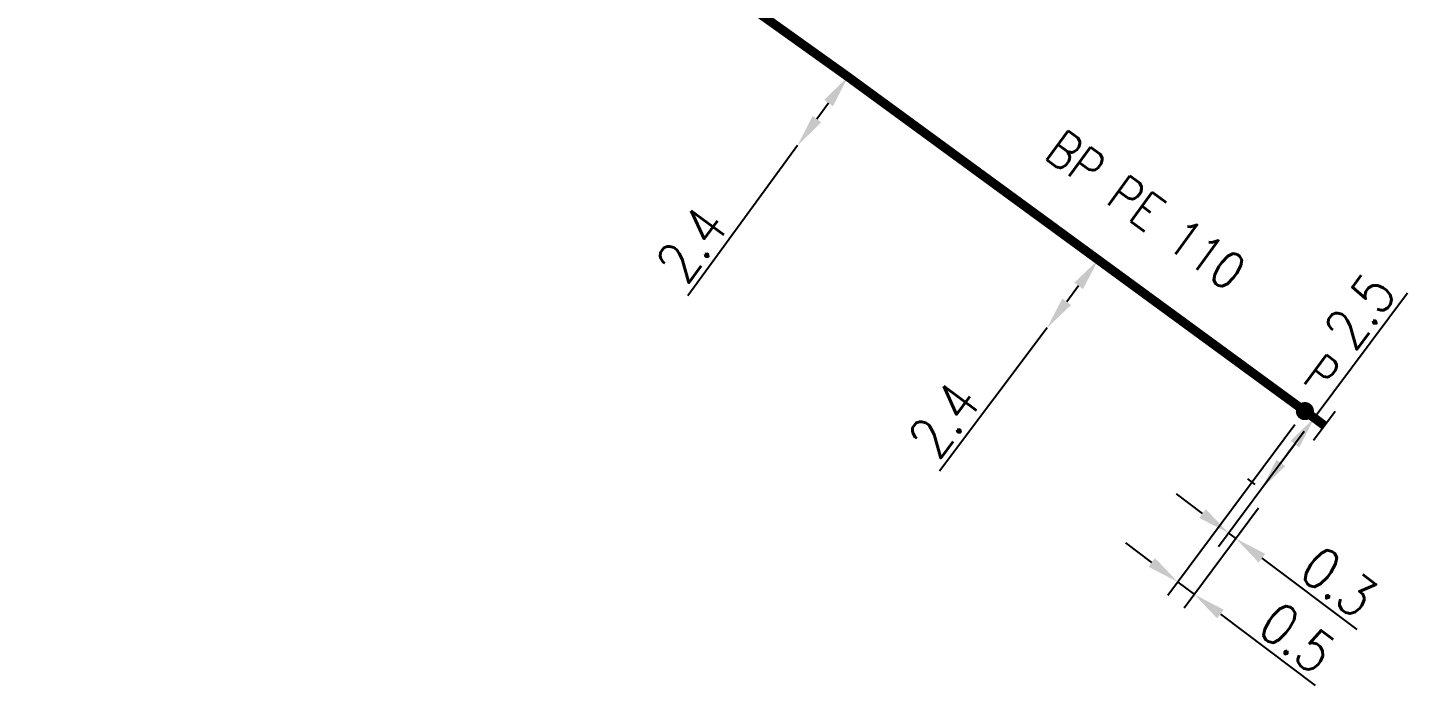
# Model space of a CAD drawing. Header units: millimetres. Extents: x 185000 to 186000, y 127990 to 129010.
# Drawn here: x 185470.43 to 185508.53, y 128087.55 to 128105.71 of the extents above; entities that cross this region are included whole.
import ezdxf
from ezdxf.enums import TextEntityAlignment as Align

# ---------------------------------------------------------------- set-up
doc = ezdxf.new("R2010")
doc.units = ezdxf.units.MM
doc.header["$PDMODE"] = 34
doc.linetypes.add('L_25_PE', pattern=[2000, 1000, 1000])
doc.layers.get('0').update_dxf_attribs({"linetype": 'CONTINUOUS'})
doc.layers.get('DEFPOINTS').update_dxf_attribs({"linetype": 'CONTINUOUS'})
for name, color, linetype in [('L_150', 1, 'CONTINUOUS'), ('L_300', 7, 'CONTINUOUS'), ('L_340', 7, 'CONTINUOUS')]:
    doc.layers.add(name, color=color, linetype=linetype)
doc.styles.add('G_ROMANS', font='ROMANS.SHX', dxfattribs={"width": 0.75})
doc.styles.get("Standard").update_dxf_attribs({"font": 'romans.shx', "width": 0.85})
doc.dimstyles.get("Standard").update_dxf_attribs({"dimtxt": 1.5, "dimasz": 1.2, "dimexe": 0.625, "dimexo": 0.625, "dimgap": 0.25, "dimtad": 1, "dimdec": 1, "dimzin": 0, "dimdsep": 46, "dimtxsty": 'Standard', "dimcen": -0.5, "dimadec": 0, "dimazin": 0, "dimtfac": 1, "dimtdec": 1, "dimtmove": 0, "dimatfit": 3, "dimfxl": 0, "dimtolj": 1, "dimtzin": 0, "dimarcsym": 0})

# ---------------------------------------------------------------- blocks, each defined once
blk = doc.blocks.new('*D1802')
at = {"layer": 'DEFPOINTS', "color": 0, "linetype": 'Continuous', "transparency": 16777216}
for p in [(185505.958, 128094.935), (185504.497, 128092.971), (185504.697, 128092.822)]:
    blk.add_point(p, dxfattribs=at)
at = {"layer": 'L_340', "color": 0, "linetype": 'Continuous', "lineweight": -2, "transparency": 16777216}
for p, q in [((185505.958, 128094.935), (185508.529, 128098.393)), ((185505.034, 128093.693), (185505.421, 128094.213)), ((185504.321, 128093.102), (185504.121, 128093.251))]:
    blk.add_line(p, q, dxfattribs=at)
at = {"layer": 'L_340', "color": 0, "linetype": 'Continuous', "transparency": 16777216}
for points in [[(185505.3, 128094.303), (185505.541, 128094.124), (185505.958, 128094.935)], [(185504.913, 128093.783), (185505.154, 128093.604), (185504.497, 128092.971)]]:
    blk.add_solid(points, dxfattribs=at)
at = {"layer": 'L_340', "color": 0, "linetype": 'Continuous', "transparency": 16777216, "insert": (185507.218, 128097.886), "char_height": 1.125, "attachment_point": 5, "rotation": 53.3571}
blk.add_mtext('\\A1;2.5', dxfattribs=at)
blk = doc.blocks.new('*D1803')
at = {"layer": 'DEFPOINTS', "color": 0, "linetype": 'Continuous', "transparency": 16777216}
for p in [(185499.991, 128099.301), (185498.579, 128097.423), (185498.579, 128097.423)]:
    blk.add_point(p, dxfattribs=at)
at = {"layer": 'L_150', "color": 0, "linetype": 'Continuous', "lineweight": -2, "transparency": 16777216}
for p, q in [((185499.45, 128098.581), (185499.12, 128098.142)), ((185498.579, 128097.423), (185495.605, 128093.467))]:
    blk.add_line(p, q, dxfattribs=at)
at = {"layer": 'L_150', "color": 0, "linetype": 'Continuous', "transparency": 16777216}
for points in [[(185499.331, 128098.672), (185499.57, 128098.491), (185499.991, 128099.301)], [(185499, 128098.232), (185499.24, 128098.052), (185498.579, 128097.423)]]:
    blk.add_solid(points, dxfattribs=at)
at = {"layer": 'L_150', "color": 0, "linetype": 'Continuous', "transparency": 16777216, "insert": (185495.734, 128094.886), "char_height": 1.125, "attachment_point": 5, "rotation": 53.0597}
blk.add_mtext('\\A1;2.4', dxfattribs=at)
blk = doc.blocks.new('*D1804')
at = {"layer": 'DEFPOINTS', "color": 0, "linetype": 'Continuous', "transparency": 16777216}
for p in [(185493.078, 128104.356), (185491.691, 128102.459), (185491.691, 128102.459)]:
    blk.add_point(p, dxfattribs=at)
at = {"layer": 'L_150', "color": 0, "linetype": 'Continuous', "lineweight": -2, "transparency": 16777216}
for p, q in [((185492.546, 128103.629), (185492.222, 128103.185)), ((185491.691, 128102.459), (185488.657, 128098.309))]:
    blk.add_line(p, q, dxfattribs=at)
at = {"layer": 'L_150', "color": 0, "linetype": 'Continuous', "transparency": 16777216}
for points in [[(185492.425, 128103.718), (185492.667, 128103.541), (185493.078, 128104.356)], [(185492.101, 128103.274), (185492.343, 128103.097), (185491.691, 128102.459)]]:
    blk.add_solid(points, dxfattribs=at)
at = {"layer": 'L_150', "color": 0, "linetype": 'Continuous', "transparency": 16777216, "insert": (185488.767, 128099.73), "char_height": 1.125, "attachment_point": 5, "rotation": 53.8297}
blk.add_mtext('\\A1;2.4', dxfattribs=at)
blk = doc.blocks.new('*D1811')
at = {"layer": 'DEFPOINTS', "color": 0, "linetype": 'Continuous', "transparency": 16777216}
for p in [(185505.958, 128094.935), (185504.697, 128092.822), (185503.792, 128091.606)]:
    blk.add_point(p, dxfattribs=at)
at = {"layer": 'L_340', "color": 0, "linetype": 'Continuous', "lineweight": -2, "transparency": 16777216}
for p, q in [((185505.678, 128094.559), (185503.313, 128091.38)), ((185502.873, 128092.297), (185502.154, 128092.838)), ((185504.418, 128092.446), (185503.513, 128091.229)), ((185503.593, 128091.756), (185503.792, 128091.606)), ((185504.512, 128091.065), (185507.132, 128089.094))]:
    blk.add_line(p, q, dxfattribs=at)
at = {"layer": 'L_340', "color": 0, "linetype": 'Continuous', "transparency": 16777216}
for points in [[(185502.963, 128092.417), (185502.783, 128092.177), (185503.593, 128091.756)], [(185504.602, 128091.185), (185504.422, 128090.945), (185503.792, 128091.606)]]:
    blk.add_solid(points, dxfattribs=at)
at = {"layer": 'L_340', "color": 0, "linetype": 'Continuous', "transparency": 16777216, "insert": (185506.632, 128090.409), "char_height": 1.125, "attachment_point": 5, "rotation": 323.0597}
blk.add_mtext('\\A1;0.3', dxfattribs=at)
blk = doc.blocks.new('*D1812')
at = {"layer": 'DEFPOINTS', "color": 0, "linetype": 'Continuous', "transparency": 16777216}
for p in [(185505.698, 128095.125), (185504.697, 128092.822), (185502.646, 128090.064)]:
    blk.add_point(p, dxfattribs=at)
at = {"layer": 'L_300', "color": 0, "linetype": 'Continuous', "lineweight": -2, "transparency": 16777216}
for p, q in [((185505.418, 128094.749), (185501.909, 128090.031)), ((185504.418, 128092.446), (185502.366, 128089.688)), ((185501.469, 128090.948), (185500.75, 128091.489)), ((185502.189, 128090.407), (185502.646, 128090.064)), ((185503.365, 128089.523), (185505.985, 128087.553))]:
    blk.add_line(p, q, dxfattribs=at)
at = {"layer": 'L_300', "color": 0, "linetype": 'Continuous', "transparency": 16777216}
for points in [[(185501.56, 128091.068), (185501.379, 128090.828), (185502.189, 128090.407)], [(185503.455, 128089.643), (185503.275, 128089.403), (185502.646, 128090.064)]]:
    blk.add_solid(points, dxfattribs=at)
at = {"layer": 'L_300', "color": 0, "linetype": 'Continuous', "transparency": 16777216, "insert": (185505.486, 128088.867), "char_height": 1.125, "attachment_point": 5, "rotation": 323.0597}
blk.add_mtext('\\A1;0.5', dxfattribs=at)
blk = doc.blocks.new('L_340_07')
at = {"color": 0, "linetype": 'Continuous', "flags": 128}
blk.add_lwpolyline([(0.35, -0.5), (0.35, 0.5)], dxfattribs=at)
at = {"color": 0, "linetype": 'Continuous', "const_width": 0.25, "flags": 128}
blk.add_lwpolyline([(0, 0), (0.35, 0)], dxfattribs=at)
at = {"color": 0, "linetype": 'Continuous', "width": 0.75, "flags": 3}
for tag, p in [('DEF_LEG', (0.723, -3.465)), ('DEF_COUP', (0.723, -5.965)), ('DEF_TYPE', (0.723, -8.465))]:
    blk.add_attdef(tag, text='', height=1.2, dxfattribs=at).set_placement(p, align=Align.MIDDLE)
blk = doc.blocks.new('L_300_12')
at = {"color": 0, "linetype": 'Continuous', "const_width": 0.248, "flags": 128}
blk.add_lwpolyline([(-0.126, 0, 1), (0.126, 0, 1)], format="xyb", close=True, dxfattribs=at)
at = {"linetype": 'Continuous', "style": 'G_ROMANS', "width": 0.75}
blk.add_attdef('P', text='', height=1, dxfattribs=at).set_placement((0, 1.331), align=Align.MIDDLE_CENTER)
at = {"color": 0, "linetype": 'Continuous', "width": 0.75, "flags": 3}
for tag, p in [('DEF_LEG', (0, -5)), ('DEF_COUP', (0, -7.5)), ('DEF_TYPE', (0, -10))]:
    blk.add_attdef(tag, text='', height=1.2, dxfattribs=at).set_placement(p, align=Align.MIDDLE)

msp = doc.modelspace()

# ---------------------------------------------------------------- linework, layer by layer
at = {"layer": 'L_150', "linetype": 'L_25_PE', "ltscale": 0.5, "const_width": 0.25, "flags": 128}
msp.add_lwpolyline([(185505.958, 128094.935), (185505.698, 128095.125), (185499.991, 128099.301), (185493.078, 128104.356), (185481.525, 128112.604), (185476.26, 128116.751), (185470.829, 128120.918), (185470.551, 128121.131), (185470.551, 128121.131)], dxfattribs=at)

# ---------------------------------------------------------------- block references
at = {"layer": 'L_300', "ltscale": 0.5}
ref = msp.add_blockref('L_300_12', (185505.698, 128095.125), dxfattribs=at)
ref.add_attrib('P', 'P', dxfattribs={"layer": '0', "linetype": 'Continuous', "height": 1, "rotation": 323.4037, "style": 'G_ROMANS', "width": 0.75}).set_placement((185506.163, 128096.149), align=Align.MIDDLE_CENTER)
at = {"layer": 'L_340', "ltscale": 0.5, "rotation": 323.3570779756104}
msp.add_blockref('L_340_07', (185505.958, 128094.935), dxfattribs=at)

# ---------------------------------------------------------------- texts
at = {"layer": 'L_150', "linetype": 'Continuous', "width": 0.85}
msp.add_text('BP PE 110', height=1, rotation=323.8092, dxfattribs=at).set_placement((185501.304, 128100.678), align=Align.MIDDLE)

# ---------------------------------------------------------------- dimensions: what is measured, and where the dimension line sits
at = {"layer": 'L_150', "linetype": 'Continuous'}
for base, p1, p2, angle, picture, middle in [((185491.6906, 128102.4586), (185493.07754, 128104.35568), (185491.6906, 128102.4586), 53.82966, '*D1804', (185489.37201, 128099.28722)), ((185498.579, 128097.423), (185499.991, 128099.301), (185498.579, 128097.423), 53.0597, '*D1803', (185496.333, 128094.436))]:
    dim = msp.add_linear_dim(base=base, p1=p1, p2=p2, angle=angle, dimstyle='Standard', override={"dimscale": 0.75}, dxfattribs=at)
    dim.commit()
    dim.dimension.update_dxf_attribs({"geometry": picture, "text_midpoint": middle, "dimtype": 160})
at = {"layer": 'L_300', "linetype": 'Continuous'}
dim = msp.add_linear_dim(base=(185502.646, 128090.064), p1=(185505.698, 128095.125), p2=(185504.697, 128092.822), angle=143.0597, text='0.5', dimstyle='Standard', override={"dimscale": 0.75, "dimatfit": 0}, dxfattribs=at)
dim.commit()
dim.dimension.update_dxf_attribs({"geometry": '*D1812', "text_midpoint": (185505.035, 128088.267), "dimtype": 160})
at = {"layer": 'L_340', "linetype": 'Continuous'}
dim = msp.add_linear_dim(base=(185504.497, 128092.971), p1=(185505.958, 128094.935), p2=(185504.697, 128092.822), angle=53.3571, text='2.5', dimstyle='Standard', override={"dimscale": 0.75}, dxfattribs=at)
dim.commit()
dim.dimension.update_dxf_attribs({"geometry": '*D1802', "text_midpoint": (185507.819, 128097.438), "dimtype": 160})
dim = msp.add_linear_dim(base=(185503.792, 128091.606), p1=(185505.958, 128094.935), p2=(185504.697, 128092.822), angle=143.0597, dimstyle='Standard', override={"dimscale": 0.75, "dimatfit": 0}, dxfattribs=at)
dim.commit()
dim.dimension.update_dxf_attribs({"geometry": '*D1811', "text_midpoint": (185506.182, 128089.809), "dimtype": 160})

doc.saveas('drawing.dxf')
